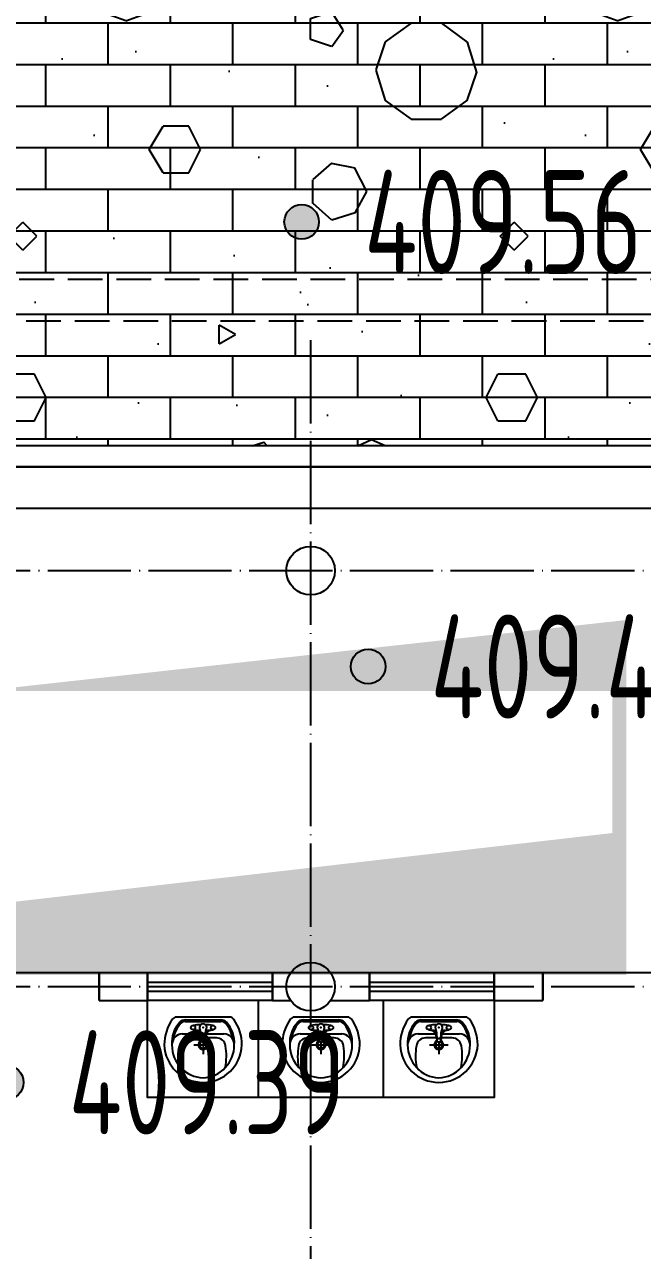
# Model space of a CAD drawing. Header units: millimetres. Extents: x 387826 to 388039216, y 3325062 to 3325368396.
# Drawn here: x 387578209 to 387582665, y 3324894269 to 3324903110 of the extents above; entities that cross this region are included whole.
import ezdxf
from ezdxf.enums import TextEntityAlignment as Align

# ---------------------------------------------------------------- set-up
doc = ezdxf.new("R2010")
doc.units = ezdxf.units.MM
doc.header["$LTSCALE"] = 1000
doc.header["$MEASUREMENT"] = 0
for name, pattern in [('000-Earth-MSCQ（不打印）$0$DASH', [0.35, 0.25, -0.1]), ('000-Earth-MSCQ（不打印）$0$DOTE', [2.4200000000000004, 2, -0.2, 0.02, -0.2]), ('DASH', [0.35, 0.25, -0.1]), ('DOTE', [2.4200000000000004, 2, -0.2, 0.02, -0.2])]:
    doc.linetypes.add(name, pattern=pattern)
for name, color, linetype in [('0 Plan-Building', 8, 'Continuous'), ('0 Plan-Building 1F', 200, 'Continuous'), ('0 Plan-Building Line 1', 6, 'Continuous'), ('0 Plan-Building Line 2', 214, 'DASH'), ('0 Plan-Building 散水', 8, 'Continuous'), ('0 Plan-Building 轴线', 8, 'Continuous'), ('0 Plan-Green Hatch', 76, 'Continuous'), ('0 Plan-Hatch 1', 8, 'Continuous'), ('0 Plan-Pavedivide', 15, 'Continuous'), ('0-SITE', 7, 'Continuous'), ('000-Earth-MSCQ（不打印）$0$0 Plan-Building', 8, 'Continuous'), ('000-Earth-MSCQ（不打印）$0$0 Plan-Building 1F', 200, 'Continuous'), ('000-Earth-MSCQ（不打印）$0$0 Plan-Building Information', 8, 'Continuous'), ('000-Earth-MSCQ（不打印）$0$0 Plan-Building Line 1', 6, 'Continuous'), ('000-Earth-MSCQ（不打印）$0$0 Plan-Building Line 2', 214, '000-Earth-MSCQ（不打印）$0$DASH'), ('000-Earth-MSCQ（不打印）$0$0 Plan-Building 散水', 8, 'Continuous'), ('000-Earth-MSCQ（不打印）$0$0 Plan-Building 轴线', 8, 'Continuous'), ('000-Earth-MSCQ（不打印）$0$GCD', 251, 'Continuous')]:
    doc.layers.add(name, color=color, linetype=linetype)
doc.styles.add('000-Earth-MSCQ（不打印）$0$HZ', font='gbenor.shx', dxfattribs={"width": 0.8, "bigfont": 'hztxt.shx'})

# ---------------------------------------------------------------- blocks, each defined once
blk = doc.blocks.new('_YZHK')
blk.add_circle((0, 0), 0.5)
blk = doc.blocks.new('A$C4CC85829')
at = {"layer": '0 Plan-Building'}
for p, q in [((3024.999999999884, -9452.013507420072), (3024.999999999884, -9362.56199558432)), ((3875.000000000175, -9452.013507420072), (3875.000000000175, -9362.56199558432)), ((4724.999999999884, -9452.013507420072), (4724.999999999884, -9362.56199558432)), ((3092.438004415249, -9429.999999999678), (2957.561995584518, -9429.999999999678)), ((3942.43800441554, -9429.999999999678), (3807.561995584809, -9429.999999999678)), ((4792.438004415249, -9429.999999999678), (4657.561995584518, -9429.999999999678)), ((3001.542066835711, -9509.999999999678), (2874.999999999884, -9509.999999999678)), ((2929.086267232517, -9479.999999999678), (3009.502588051721, -9479.999999999678)), ((3040.497411948047, -9479.999999999678), (3120.91373276728, -9479.999999999678)), ((3174.999999999884, -9509.999999999678), (3048.457933164056, -9509.999999999678)), ((3851.542066836002, -9509.999999999678), (3725.000000000175, -9509.999999999678)), ((3779.086267232808, -9479.999999999678), (3859.502588052012, -9479.999999999678)), ((3890.497411948338, -9479.999999999678), (3970.913732767571, -9479.999999999678)), ((4025.000000000175, -9509.999999999678), (3898.457933164347, -9509.999999999678)), ((4701.542066835711, -9509.999999999678), (4574.999999999884, -9509.999999999678)), ((4629.086267232517, -9479.999999999678), (4709.502588051721, -9479.999999999678)), ((4740.497411948047, -9479.999999999678), (4820.91373276728, -9479.999999999678)), ((4874.999999999884, -9509.999999999678), (4748.457933164056, -9509.999999999678)), ((3153.744626773521, -9599.999999999678), (2896.255373226246, -9599.999999999678)), ((3153.744626773521, -9609.999999999678), (2896.255373226246, -9609.999999999678)), ((4003.744626773812, -9599.999999999678), (3746.255373226537, -9599.999999999678)), ((4003.744626773812, -9609.999999999678), (3746.255373226537, -9609.999999999678)), ((4853.744626773521, -9599.999999999678), (4596.255373226246, -9599.999999999678)), ((4853.744626773521, -9609.999999999678), (4596.255373226246, -9609.999999999678)), ((2624.999997344654, -9749.99999999971), (2274.999999999884, -9749.99999999971)), ((2274.999999999884, -9749.99999999971), (2274.999999999884, -9949.999999999673)), ((2274.999999999854, -9949.99999999968), (2274.999999999854, -9749.99999999968)), ((2624.999997344654, -9949.999999999673), (2624.999997344654, -9749.99999999971)), ((3806.385933836515, -9749.99999999969), (3524.999997344799, -9749.99999999971)), ((3524.999997344799, -9749.99999999971), (3524.999997344799, -9949.999999999673)), ((4225.000002655288, -9749.999999999687), (4093.614066163369, -9749.999999999683)), ((4225.000002655259, -9949.999999999683), (4225.000002655288, -9749.999999999687)), ((5474.999999999738, -9749.999999999698), (5125.000002655288, -9749.999999999694)), ((5125.000002655288, -9749.999999999694), (5125.000002655259, -9949.999999999693)), ((5474.999999999738, -9949.999999999696), (5474.999999999738, -9749.999999999698)), ((5474.999999999825, -9749.999999999694), (5474.999999999825, -9949.999999999694)), ((2274.999999999884, -9949.999999999673), (2624.999997344654, -9949.999999999673)), ((3524.999997344799, -9949.999999999673), (3806.385933836456, -9949.999999999678)), ((4093.614066163398, -9949.999999999682), (4225.000002655259, -9949.999999999683)), ((5125.000002655259, -9949.999999999693), (5474.999999999738, -9949.999999999696))]:
    blk.add_line(p, q, dxfattribs=at)
at = {"layer": '0 Plan-Building', "extrusion": (0, 0, -1)}
for p, q in [((2624.999997344741, -9749.999999999676), (2624.999997344741, -9949.999999999676)), ((2624.999997344741, -9749.999999999676), (3524.999997344741, -9749.999999999676)), ((3524.999997344741, -9949.999999999676), (3524.999997344741, -9749.999999999676)), ((4225.00000265523, -9749.99999999968), (4225.00000265523, -9949.99999999968)), ((4225.00000265523, -9749.99999999968), (5125.00000265523, -9749.999999999687)), ((5125.00000265523, -9949.999999999687), (5125.00000265523, -9749.999999999687)), ((3524.999997344741, -9816.666666666346), (2624.999997344741, -9816.666666666346)), ((3524.999997344741, -9883.333333333012), (2624.999997344741, -9883.333333333012)), ((5125.00000265523, -9816.666666666355), (4225.00000265523, -9816.666666666348)), ((5125.00000265523, -9883.333333333021), (4225.00000265523, -9883.333333333014)), ((2624.999997344741, -9949.999999999676), (3524.999997344741, -9949.999999999676)), ((4225.00000265523, -9949.99999999968), (5125.00000265523, -9949.999999999687))]:
    blk.add_line(p, q, dxfattribs=at)
at = {"layer": '0 Plan-Building'}
for points in [[(2624.999999999884, -9749.99999999968), (2624.999999999884, -9049.99999999968), (5124.999999999884, -9049.99999999968), (5124.999999999884, -9749.99999999968)], [(3424.999999999884, -9049.99999999968), (3424.999999999884, -9749.99999999968)], [(4324.999999999884, -9049.99999999968), (4324.999999999884, -9749.99999999968)], [(7100.00000000163, -13300.00000000009), (249.9999999999418, -13300.00000000009)], [(7100.00000000163, -13600.00000000009), (249.9999999999418, -13600.00000000009)]]:
    blk.add_lwpolyline(points, dxfattribs=at)
for points in [[(2803.993304251577, -9615.3639148361, 0.2432743610756852), (2832.294450003479, -9629.999999999678), (3217.705549996288, -9629.999999999682, 0.2432743610761713), (3246.006695748219, -9615.363914836047, 0.1552909175835535), (3304.999999999884, -9430.00000000561, 0.4036037288042088), (3024.999999999884, -9159.999999999682, 0.4036037287983429), (2744.999999999884, -9429.999999999678, 0.1552909175887682), (2803.993304251897, -9615.363914836538)], [(3653.993304251868, -9615.3639148361, 0.2432743610756852), (3682.29445000377, -9629.999999999678), (4067.705549996579, -9629.999999999682, 0.2432743610761713), (4096.006695748511, -9615.363914836047, 0.1552909175835535), (4155.000000000175, -9430.00000000561, 0.4036037288042088), (3875.000000000175, -9159.999999999682, 0.4036037287983429), (3595.000000000175, -9429.999999999678, 0.1552909175887682), (3653.993304252188, -9615.363914836538)], [(4503.993304251577, -9615.3639148361, 0.2432743610756852), (4532.294450003479, -9629.999999999678), (4917.705549996288, -9629.999999999682, 0.2432743610761713), (4946.006695748219, -9615.363914836047, 0.1552909175835535), (5004.999999999884, -9430.00000000561, 0.4036037288042088), (4724.999999999884, -9159.999999999682, 0.4036037287983429), (4444.999999999884, -9429.999999999678, 0.1552909175887682), (4503.993304251897, -9615.363914836538)]]:
    blk.add_lwpolyline(points, format="xyb", dxfattribs=at)
for centre in [(2952.994390538166, -9554.999999999678), (3097.005609461601, -9554.999999999678), (3802.994390538457, -9554.999999999678), (3947.005609461892, -9554.999999999678), (4652.994390538166, -9554.999999999678), (4797.005609461601, -9554.999999999678)]:
    blk.add_circle(centre, 15.98907286944177, dxfattribs=at)
for centre, radius, start, end in [((3038.812434476189, -9429.999999999678), 238.8124344762982, 93.3157239103355, 180), ((3011.187565523578, -9429.999999999678), 238.8124344762998, 0, 86.68427608966448), ((3888.81243447648, -9429.999999999678), 238.8124344762982, 93.3157239103355, 180), ((3861.187565523869, -9429.999999999678), 238.8124344762998, 0, 86.68427608966448), ((4738.812434476189, -9429.999999999678), 238.8124344762982, 93.3157239103355, 180), ((4711.187565523578, -9429.999999999678), 238.8124344762998, 0, 86.68427608966448), ((3295.330194170645, -9351.305516421116), 438.5571100540121, 168.7956863835363, 189.5338625312481), ((2754.669805829151, -9351.305516421116), 438.5571100540126, 350.4661374687519, 11.20431361646366), ((4145.330194170936, -9351.305516421116), 438.5571100540121, 168.7956863835363, 189.5338625312481), ((3604.669805829442, -9351.305516421116), 438.5571100540126, 350.4661374687519, 11.20431361646366), ((4995.330194170645, -9351.305516421116), 438.5571100540121, 168.7956863835363, 189.5338625312481), ((4454.669805829151, -9351.305516421116), 438.5571100540126, 350.4661374687519, 11.20431361646366), ((3014.073927252175, -9446.427530311228), 214.7033071038983, 175.6118564243411, 223.0802895692529), ((2880.166666666541, -9429.999999999678), 80.16666666666652, 180, 266.3047794672292), ((2929.086267232487, -9412.816269051067), 67.1837309486041, 189.5338625312481, 270), ((3024.999999999884, -9429.999999999678), 33, 294.7626600445797, 245.2373399554203), ((3024.999999999884, -9429.999999999678), 25, 287.3630644043814, 252.6369355956186), ((3024.999999999884, -9468.002580289512), 15.98907286943992, 349.9503894583821, 190.0496105416179), ((3120.91373276728, -9412.816269051067), 67.1837309486109, 270, 350.4661374687519), ((3169.833333333227, -9429.999999999678), 80.16666666666424, 273.6952205327709, 0), ((3035.926072747621, -9446.427530311228), 214.7033071038964, 316.9197104307471, 4.388143575658915), ((3864.073927252466, -9446.427530311228), 214.7033071038983, 175.6118564243411, 223.0802895692529), ((3730.166666666832, -9429.999999999678), 80.16666666666652, 180, 266.3047794672292), ((3779.086267232778, -9412.816269051067), 67.1837309486041, 189.5338625312481, 270), ((3875.000000000175, -9429.999999999678), 33, 294.7626600445797, 245.2373399554203), ((3875.000000000175, -9429.999999999678), 25, 287.3630644043814, 252.6369355956186), ((3875.000000000175, -9468.002580289512), 15.98907286943992, 349.9503894583821, 190.0496105416179), ((3970.913732767571, -9412.816269051067), 67.1837309486109, 270, 350.4661374687519), ((4019.833333333518, -9429.999999999678), 80.16666666666424, 273.6952205327709, 0), ((3885.926072747912, -9446.427530311228), 214.7033071038964, 316.9197104307471, 4.388143575658915), ((4714.073927252175, -9446.427530311228), 214.7033071038983, 175.6118564243411, 223.0802895692529), ((4580.166666666541, -9429.999999999678), 80.16666666666652, 180, 266.3047794672292), ((4629.086267232487, -9412.816269051067), 67.1837309486041, 189.5338625312481, 270), ((4724.999999999884, -9429.999999999678), 33, 294.7626600445797, 245.2373399554203), ((4724.999999999884, -9429.999999999678), 25, 287.3630644043814, 252.6369355956186), ((4724.999999999884, -9468.002580289512), 15.98907286943992, 349.9503894583821, 190.0496105416179), ((4820.91373276728, -9412.816269051067), 67.1837309486109, 270, 350.4661374687519), ((4869.833333333227, -9429.999999999678), 80.16666666666424, 273.6952205327709, 0), ((4735.926072747621, -9446.427530311228), 214.7033071038964, 316.9197104307471, 4.388143575658915), ((3014.073927252175, -9446.427530311228), 204.7033071039025, 186.6370870769073, 223.0802895692529), ((3024.999999999884, -10131.48348529739), 596.8320869181559, 91.89584406468985, 96.92940640251692), ((2938.764079630346, -9477.285651730932), 70.79056618086024, 303.16325851237, 5.262609301514164), ((3024.999999999884, -9554.999999999678), 26.41889610615003, 141.8833318180584, 38.11666818194165), ((2833.957904953801, -9489.001290144586), 177.3601627529497, 343.7295617532693, 0), ((3024.999999999884, -9489.001290144593), 13.68193229314056, 0, 180), ((3216.042095045967, -9489.001290144615), 177.3601627529422, 180, 196.2704382464806), ((3111.23592036945, -9477.28565173094), 70.79056618085994, 174.7373906984858, 236.836741487573), ((3024.999999999884, -10131.48348529739), 596.8320869181559, 83.0705935974831, 88.10415593531016), ((3035.926072747621, -9446.427530311228), 204.7033071039011, 316.9197104307471, 353.3629129230927), ((3864.073927252466, -9446.427530311228), 204.7033071039025, 186.6370870769073, 223.0802895692529), ((3875.000000000175, -10131.48348529739), 596.8320869181559, 91.89584406468985, 96.92940640251692), ((3788.764079630637, -9477.285651730932), 70.79056618086024, 303.16325851237, 5.262609301514164), ((3875.000000000175, -9554.999999999678), 26.41889610615003, 141.8833318180584, 38.11666818194165), ((3683.957904954092, -9489.001290144586), 177.3601627529497, 343.7295617532693, 0), ((3875.000000000175, -9489.001290144593), 13.68193229314056, 0, 180), ((4066.042095046258, -9489.001290144615), 177.3601627529422, 180, 196.2704382464806), ((3961.235920369742, -9477.28565173094), 70.79056618085994, 174.7373906984858, 236.836741487573), ((3875.000000000175, -10131.48348529739), 596.8320869181559, 83.0705935974831, 88.10415593531016), ((3885.926072747912, -9446.427530311228), 204.7033071039011, 316.9197104307471, 353.3629129230927), ((4714.073927252175, -9446.427530311228), 204.7033071039025, 186.6370870769073, 223.0802895692529), ((4724.999999999884, -10131.48348529739), 596.8320869181559, 91.89584406468985, 96.92940640251692), ((4638.764079630346, -9477.285651730932), 70.79056618086024, 303.16325851237, 5.262609301514164), ((4724.999999999884, -9554.999999999678), 26.41889610615003, 141.8833318180584, 38.11666818194165), ((4533.957904953801, -9489.001290144586), 177.3601627529497, 343.7295617532693, 0), ((4724.999999999884, -9489.001290144593), 13.68193229314056, 0, 180), ((4916.042095045967, -9489.001290144615), 177.3601627529422, 180, 196.2704382464806), ((4811.23592036945, -9477.28565173094), 70.79056618085994, 174.7373906984858, 236.836741487573), ((4724.999999999884, -10131.48348529739), 596.8320869181559, 83.0705935974831, 88.10415593531016), ((4735.926072747621, -9446.427530311228), 204.7033071039011, 316.9197104307471, 353.3629129230927), ((2896.255373226246, -9556.604184043796), 53.39581595588243, 223.0802895692529, 270), ((2896.255373226246, -9556.604184043803), 43.39581595587515, 223.0802895692529, 270), ((3024.999999999884, -8978.51651470197), 596.8320869181546, 263.0705935974831, 268.3541320273517), ((3024.999999999884, -8978.51651470197), 596.8320869181546, 271.6458679726482, 276.9294064025169), ((3153.744626773521, -9556.604184043796), 43.39581595588764, 270, 316.9197104307471), ((3153.744626773521, -9556.604184043796), 53.39581595588345, 270, 316.9197104307471), ((3746.255373226537, -9556.604184043796), 53.39581595588243, 223.0802895692529, 270), ((3746.255373226537, -9556.604184043803), 43.39581595587515, 223.0802895692529, 270), ((3875.000000000175, -8978.51651470197), 596.8320869181546, 263.0705935974831, 268.3541320273517), ((3875.000000000175, -8978.51651470197), 596.8320869181546, 271.6458679726482, 276.9294064025169), ((4003.744626773812, -9556.604184043796), 43.39581595588764, 270, 316.9197104307471), ((4003.744626773812, -9556.604184043796), 53.39581595588345, 270, 316.9197104307471), ((4596.255373226246, -9556.604184043796), 53.39581595588243, 223.0802895692529, 270), ((4596.255373226246, -9556.604184043803), 43.39581595587515, 223.0802895692529, 270), ((4724.999999999884, -8978.51651470197), 596.8320869181546, 263.0705935974831, 268.3541320273517), ((4724.999999999884, -8978.51651470197), 596.8320869181546, 271.6458679726482, 276.9294064025169), ((4853.744626773521, -9556.604184043796), 43.39581595588764, 270, 316.9197104307471), ((4853.744626773521, -9556.604184043796), 53.39581595588345, 270, 316.9197104307471)]:
    blk.add_arc(centre, radius, start, end, dxfattribs=at)
for p in [(3024.999999999884, -9429.999999999678), (3875.000000000175, -9429.999999999678), (4724.999999999884, -9429.999999999678), (3024.999999999884, -9554.999999999678), (3875.000000000175, -9554.999999999678), (4724.999999999884, -9554.999999999678)]:
    blk.add_point(p, dxfattribs=at)
at = {"layer": '0 Plan-Building 1F', "ltscale": 10}
blk.add_lwpolyline([(249.9999999999418, -15449.99999999985), (249.9999999999418, -13600.00000000009), (7100.000000000029, -13600.00000000009)], dxfattribs=at)
at = {"layer": '0 Plan-Building Line 1', "ltscale": 10}
blk.add_lwpolyline([(7100.000000000058, -13849.9999999999), (10300.00000000003, -13850.00000000001), (10299.99999999997, -9749.999999999884), (7300.00000009872, -9749.99999999965), (7300.000000098837, -6749.999999999971), (9149.99999999997, -6749.999999999971), (9149.99999999997, 100.0000000001164), (-99.9941406250291, 100.0000000001164), (-99.9941406250291, -6749.999999999884), (449.9999999997672, -6749.999999999851), (450.5689102972974, -9705.991464139759, 1.152457852723141), (685.6715259008342, -9960.536134633354), (799.9999999999418, -9960.536134633352), (799.9999999999418, -9949.99999999968), (7099.999999999942, -9949.999999999713)], format="xyb", close=True, dxfattribs=at)
at = {"layer": '0 Plan-Building Line 2'}
blk.add_lwpolyline([(6449.999999999942, -14049.99999999345), (10950.00000004502, -14049.99999999345), (10949.99999999965, -9100.000000004104), (7650.000000095461, -9100.000000003987), (7650.000000095344, -7399.999999996769), (9349.999999999825, -7399.999999996769), (9349.999999999942, 750.0000000002619), (-299.9999999999127, 750.0000000002619), (-299.9999999999418, -7399.999999996828), (99.99999999982538, -7399.999999996769), (100.0000000000582, -9099.999999929336), (100.0000320450054, -9099.999998660234), (100.00003209032, -13599.99999936606), (6450.000000000262, -13600.00000063368)], close=True, dxfattribs=at)
at = {"layer": '0 Plan-Building 散水', "linetype": 'DASH'}
for points in [[(-1200.000000000087, -14950.00000000012), (11399.9999999991, -14950.00000000009), (11400.00000000143, -8650.000000000116), (10249.99999999991, -8650.000000000146), (10250.00000000026, 1200.000000000146), (-1200.000000000087, 1200.000000000146)], [(-900.0000000000873, -14650.00000000012), (11099.99999999921, -14650.00000000009), (11100.00000000134, -8950.000000000116), (9949.999999999913, -8950.000000000146), (9949.999999999942, -8399.99999999965), (7799.999999999651, -8399.999999999622), (7799.999999999651, -8099.999999999622), (9949.999999999942, -8099.999999999651), (9950.000000000233, 900.0000000001455), (-900.0000000000873, 900.0000000001455)]]:
    blk.add_lwpolyline(points, close=True, dxfattribs=at)
at = {"layer": '0 Plan-Building 轴线', "linetype": 'DOTE', "ltscale": 0.3}
for p, q in [((3949.999999999942, -14511.96487577906), (3949.999999999942, 1042.741870977974)), ((-563.0513757641893, -9849.999999999709), (11177.13040647213, -9849.999999999709)), ((-563.0513757641893, -12849.99999999988), (11177.13040647213, -12849.99999999988))]:
    blk.add_line(p, q, dxfattribs=at)
at = {"layer": '0 Plan-Building', "xscale": 350, "yscale": 350, "zscale": 350}
for p in [(3949.999999999942, -9849.999999999709), (3949.999999999942, -12849.99999999988)]:
    blk.add_blockref('_YZHK', p, dxfattribs=at)
blk = doc.blocks.new('000-Earth-MSCQ（不打印）$0$gc200')
h = blk.add_hatch(color=256)
edge = h.paths.add_edge_path()
edge.add_arc((0, -5.551115123125783e-17), 0.2500000000000001, 0, 360)
blk.add_circle((0, -5.551115123125783e-17), 0.2500000000000001)
blk = doc.blocks.new('000-Earth-MSCQ（不打印）$0$_YZHK')
blk.add_circle((0, 0), 0.5)
blk = doc.blocks.new('000-Earth-MSCQ（不打印）$0$A$C4CC85829')
at = {"layer": '000-Earth-MSCQ（不打印）$0$0 Plan-Building'}
for p, q in [((3024.999999999884, -9452.013507420072), (3024.999999999884, -9362.56199558432)), ((3875.000000000175, -9452.013507420072), (3875.000000000175, -9362.56199558432)), ((4724.999999999884, -9452.013507420072), (4724.999999999884, -9362.56199558432)), ((3092.438004415249, -9429.999999999678), (2957.561995584518, -9429.999999999678)), ((3942.43800441554, -9429.999999999678), (3807.561995584809, -9429.999999999678)), ((4792.438004415249, -9429.999999999678), (4657.561995584518, -9429.999999999678)), ((3001.542066835711, -9509.999999999678), (2874.999999999884, -9509.999999999678)), ((2929.086267232517, -9479.999999999678), (3009.502588051721, -9479.999999999678)), ((3040.497411948047, -9479.999999999678), (3120.91373276728, -9479.999999999678)), ((3174.999999999884, -9509.999999999678), (3048.457933164056, -9509.999999999678)), ((3851.542066836002, -9509.999999999678), (3725.000000000175, -9509.999999999678)), ((3779.086267232808, -9479.999999999678), (3859.502588052012, -9479.999999999678)), ((3890.497411948338, -9479.999999999678), (3970.913732767571, -9479.999999999678)), ((4025.000000000175, -9509.999999999678), (3898.457933164347, -9509.999999999678)), ((4701.542066835711, -9509.999999999678), (4574.999999999884, -9509.999999999678)), ((4629.086267232517, -9479.999999999678), (4709.502588051721, -9479.999999999678)), ((4740.497411948047, -9479.999999999678), (4820.91373276728, -9479.999999999678)), ((4874.999999999884, -9509.999999999678), (4748.457933164056, -9509.999999999678)), ((3153.744626773521, -9599.999999999678), (2896.255373226246, -9599.999999999678)), ((3153.744626773521, -9609.999999999678), (2896.255373226246, -9609.999999999678)), ((4003.744626773812, -9599.999999999678), (3746.255373226537, -9599.999999999678)), ((4003.744626773812, -9609.999999999678), (3746.255373226537, -9609.999999999678)), ((4853.744626773521, -9599.999999999678), (4596.255373226246, -9599.999999999678)), ((4853.744626773521, -9609.999999999678), (4596.255373226246, -9609.999999999678)), ((2624.999997344654, -9749.99999999971), (2274.999999999884, -9749.99999999971)), ((2274.999999999884, -9749.99999999971), (2274.999999999884, -9949.999999999673)), ((2274.999999999854, -9949.99999999968), (2274.999999999854, -9749.99999999968)), ((2624.999997344654, -9949.999999999673), (2624.999997344654, -9749.99999999971)), ((3806.385933836515, -9749.99999999969), (3524.999997344799, -9749.99999999971)), ((3524.999997344799, -9749.99999999971), (3524.999997344799, -9949.999999999673)), ((4225.000002655288, -9749.999999999687), (4093.614066163369, -9749.999999999683)), ((4225.000002655259, -9949.999999999683), (4225.000002655288, -9749.999999999687)), ((5474.999999999738, -9749.999999999698), (5125.000002655288, -9749.999999999694)), ((5125.000002655288, -9749.999999999694), (5125.000002655259, -9949.999999999693)), ((5474.999999999738, -9949.999999999696), (5474.999999999738, -9749.999999999698)), ((5474.999999999825, -9749.999999999694), (5474.999999999825, -9949.999999999694)), ((2274.999999999884, -9949.999999999673), (2624.999997344654, -9949.999999999673)), ((3524.999997344799, -9949.999999999673), (3806.385933836456, -9949.999999999678)), ((4093.614066163398, -9949.999999999682), (4225.000002655259, -9949.999999999683)), ((5125.000002655259, -9949.999999999693), (5474.999999999738, -9949.999999999696))]:
    blk.add_line(p, q, dxfattribs=at)
at = {"layer": '000-Earth-MSCQ（不打印）$0$0 Plan-Building', "extrusion": (0, 0, -1)}
for p, q in [((2624.999997344741, -9749.999999999676), (2624.999997344741, -9949.999999999676)), ((2624.999997344741, -9749.999999999676), (3524.999997344741, -9749.999999999676)), ((3524.999997344741, -9949.999999999676), (3524.999997344741, -9749.999999999676)), ((4225.00000265523, -9749.99999999968), (4225.00000265523, -9949.99999999968)), ((4225.00000265523, -9749.99999999968), (5125.00000265523, -9749.999999999687)), ((5125.00000265523, -9949.999999999687), (5125.00000265523, -9749.999999999687)), ((3524.999997344741, -9816.666666666346), (2624.999997344741, -9816.666666666346)), ((3524.999997344741, -9883.333333333012), (2624.999997344741, -9883.333333333012)), ((5125.00000265523, -9816.666666666355), (4225.00000265523, -9816.666666666348)), ((5125.00000265523, -9883.333333333021), (4225.00000265523, -9883.333333333014)), ((2624.999997344741, -9949.999999999676), (3524.999997344741, -9949.999999999676)), ((4225.00000265523, -9949.99999999968), (5125.00000265523, -9949.999999999687))]:
    blk.add_line(p, q, dxfattribs=at)
at = {"layer": '000-Earth-MSCQ（不打印）$0$0 Plan-Building'}
for points in [[(2624.999999999884, -9749.99999999968), (2624.999999999884, -9049.99999999968), (5124.999999999884, -9049.99999999968), (5124.999999999884, -9749.99999999968)], [(3424.999999999884, -9049.99999999968), (3424.999999999884, -9749.99999999968)], [(4324.999999999884, -9049.99999999968), (4324.999999999884, -9749.99999999968)], [(7100.00000000163, -13300.00000000009), (249.9999999999418, -13300.00000000009)], [(7100.00000000163, -13600.00000000009), (249.9999999999418, -13600.00000000009)]]:
    blk.add_lwpolyline(points, dxfattribs=at)
for points in [[(2803.993304251577, -9615.3639148361, 0.2432743610756852), (2832.294450003479, -9629.999999999678), (3217.705549996288, -9629.999999999682, 0.2432743610761713), (3246.006695748219, -9615.363914836047, 0.1552909175835535), (3304.999999999884, -9430.00000000561, 0.4036037288042088), (3024.999999999884, -9159.999999999682, 0.4036037287983429), (2744.999999999884, -9429.999999999678, 0.1552909175887682), (2803.993304251897, -9615.363914836538)], [(3653.993304251868, -9615.3639148361, 0.2432743610756852), (3682.29445000377, -9629.999999999678), (4067.705549996579, -9629.999999999682, 0.2432743610761713), (4096.006695748511, -9615.363914836047, 0.1552909175835535), (4155.000000000175, -9430.00000000561, 0.4036037288042088), (3875.000000000175, -9159.999999999682, 0.4036037287983429), (3595.000000000175, -9429.999999999678, 0.1552909175887682), (3653.993304252188, -9615.363914836538)], [(4503.993304251577, -9615.3639148361, 0.2432743610756852), (4532.294450003479, -9629.999999999678), (4917.705549996288, -9629.999999999682, 0.2432743610761713), (4946.006695748219, -9615.363914836047, 0.1552909175835535), (5004.999999999884, -9430.00000000561, 0.4036037288042088), (4724.999999999884, -9159.999999999682, 0.4036037287983429), (4444.999999999884, -9429.999999999678, 0.1552909175887682), (4503.993304251897, -9615.363914836538)]]:
    blk.add_lwpolyline(points, format="xyb", dxfattribs=at)
for centre in [(2952.994390538166, -9554.999999999678), (3097.005609461601, -9554.999999999678), (3802.994390538457, -9554.999999999678), (3947.005609461892, -9554.999999999678), (4652.994390538166, -9554.999999999678), (4797.005609461601, -9554.999999999678)]:
    blk.add_circle(centre, 15.98907286944177, dxfattribs=at)
for centre, radius, start, end in [((3038.812434476189, -9429.999999999678), 238.8124344762982, 93.3157239103355, 180), ((3011.187565523578, -9429.999999999678), 238.8124344762998, 0, 86.68427608966448), ((3888.81243447648, -9429.999999999678), 238.8124344762982, 93.3157239103355, 180), ((3861.187565523869, -9429.999999999678), 238.8124344762998, 0, 86.68427608966448), ((4738.812434476189, -9429.999999999678), 238.8124344762982, 93.3157239103355, 180), ((4711.187565523578, -9429.999999999678), 238.8124344762998, 0, 86.68427608966448), ((3295.330194170645, -9351.305516421116), 438.5571100540121, 168.7956863835363, 189.5338625312481), ((2754.669805829151, -9351.305516421116), 438.5571100540126, 350.4661374687519, 11.20431361646366), ((4145.330194170936, -9351.305516421116), 438.5571100540121, 168.7956863835363, 189.5338625312481), ((3604.669805829442, -9351.305516421116), 438.5571100540126, 350.4661374687519, 11.20431361646366), ((4995.330194170645, -9351.305516421116), 438.5571100540121, 168.7956863835363, 189.5338625312481), ((4454.669805829151, -9351.305516421116), 438.5571100540126, 350.4661374687519, 11.20431361646366), ((3014.073927252175, -9446.427530311228), 214.7033071038983, 175.6118564243411, 223.0802895692529), ((2880.166666666541, -9429.999999999678), 80.16666666666652, 180, 266.3047794672292), ((2929.086267232487, -9412.816269051067), 67.1837309486041, 189.5338625312481, 270), ((3024.999999999884, -9429.999999999678), 33, 294.7626600445797, 245.2373399554203), ((3024.999999999884, -9429.999999999678), 25, 287.3630644043814, 252.6369355956186), ((3024.999999999884, -9468.002580289512), 15.98907286943992, 349.9503894583821, 190.0496105416179), ((3120.91373276728, -9412.816269051067), 67.1837309486109, 270, 350.4661374687519), ((3169.833333333227, -9429.999999999678), 80.16666666666424, 273.6952205327709, 0), ((3035.926072747621, -9446.427530311228), 214.7033071038964, 316.9197104307471, 4.388143575658915), ((3864.073927252466, -9446.427530311228), 214.7033071038983, 175.6118564243411, 223.0802895692529), ((3730.166666666832, -9429.999999999678), 80.16666666666652, 180, 266.3047794672292), ((3779.086267232778, -9412.816269051067), 67.1837309486041, 189.5338625312481, 270), ((3875.000000000175, -9429.999999999678), 33, 294.7626600445797, 245.2373399554203), ((3875.000000000175, -9429.999999999678), 25, 287.3630644043814, 252.6369355956186), ((3875.000000000175, -9468.002580289512), 15.98907286943992, 349.9503894583821, 190.0496105416179), ((3970.913732767571, -9412.816269051067), 67.1837309486109, 270, 350.4661374687519), ((4019.833333333518, -9429.999999999678), 80.16666666666424, 273.6952205327709, 0), ((3885.926072747912, -9446.427530311228), 214.7033071038964, 316.9197104307471, 4.388143575658915), ((4714.073927252175, -9446.427530311228), 214.7033071038983, 175.6118564243411, 223.0802895692529), ((4580.166666666541, -9429.999999999678), 80.16666666666652, 180, 266.3047794672292), ((4629.086267232487, -9412.816269051067), 67.1837309486041, 189.5338625312481, 270), ((4724.999999999884, -9429.999999999678), 33, 294.7626600445797, 245.2373399554203), ((4724.999999999884, -9429.999999999678), 25, 287.3630644043814, 252.6369355956186), ((4724.999999999884, -9468.002580289512), 15.98907286943992, 349.9503894583821, 190.0496105416179), ((4820.91373276728, -9412.816269051067), 67.1837309486109, 270, 350.4661374687519), ((4869.833333333227, -9429.999999999678), 80.16666666666424, 273.6952205327709, 0), ((4735.926072747621, -9446.427530311228), 214.7033071038964, 316.9197104307471, 4.388143575658915), ((3014.073927252175, -9446.427530311228), 204.7033071039025, 186.6370870769073, 223.0802895692529), ((3024.999999999884, -10131.48348529739), 596.8320869181559, 91.89584406468985, 96.92940640251692), ((2938.764079630346, -9477.285651730932), 70.79056618086024, 303.16325851237, 5.262609301514164), ((3024.999999999884, -9554.999999999678), 26.41889610615003, 141.8833318180584, 38.11666818194165), ((2833.957904953801, -9489.001290144586), 177.3601627529497, 343.7295617532693, 0), ((3024.999999999884, -9489.001290144593), 13.68193229314056, 0, 180), ((3216.042095045967, -9489.001290144615), 177.3601627529422, 180, 196.2704382464806), ((3111.23592036945, -9477.28565173094), 70.79056618085994, 174.7373906984858, 236.836741487573), ((3024.999999999884, -10131.48348529739), 596.8320869181559, 83.0705935974831, 88.10415593531016), ((3035.926072747621, -9446.427530311228), 204.7033071039011, 316.9197104307471, 353.3629129230927), ((3864.073927252466, -9446.427530311228), 204.7033071039025, 186.6370870769073, 223.0802895692529), ((3875.000000000175, -10131.48348529739), 596.8320869181559, 91.89584406468985, 96.92940640251692), ((3788.764079630637, -9477.285651730932), 70.79056618086024, 303.16325851237, 5.262609301514164), ((3875.000000000175, -9554.999999999678), 26.41889610615003, 141.8833318180584, 38.11666818194165), ((3683.957904954092, -9489.001290144586), 177.3601627529497, 343.7295617532693, 0), ((3875.000000000175, -9489.001290144593), 13.68193229314056, 0, 180), ((4066.042095046258, -9489.001290144615), 177.3601627529422, 180, 196.2704382464806), ((3961.235920369742, -9477.28565173094), 70.79056618085994, 174.7373906984858, 236.836741487573), ((3875.000000000175, -10131.48348529739), 596.8320869181559, 83.0705935974831, 88.10415593531016), ((3885.926072747912, -9446.427530311228), 204.7033071039011, 316.9197104307471, 353.3629129230927), ((4714.073927252175, -9446.427530311228), 204.7033071039025, 186.6370870769073, 223.0802895692529), ((4724.999999999884, -10131.48348529739), 596.8320869181559, 91.89584406468985, 96.92940640251692), ((4638.764079630346, -9477.285651730932), 70.79056618086024, 303.16325851237, 5.262609301514164), ((4724.999999999884, -9554.999999999678), 26.41889610615003, 141.8833318180584, 38.11666818194165), ((4533.957904953801, -9489.001290144586), 177.3601627529497, 343.7295617532693, 0), ((4724.999999999884, -9489.001290144593), 13.68193229314056, 0, 180), ((4916.042095045967, -9489.001290144615), 177.3601627529422, 180, 196.2704382464806), ((4811.23592036945, -9477.28565173094), 70.79056618085994, 174.7373906984858, 236.836741487573), ((4724.999999999884, -10131.48348529739), 596.8320869181559, 83.0705935974831, 88.10415593531016), ((4735.926072747621, -9446.427530311228), 204.7033071039011, 316.9197104307471, 353.3629129230927), ((2896.255373226246, -9556.604184043796), 53.39581595588243, 223.0802895692529, 270), ((2896.255373226246, -9556.604184043803), 43.39581595587515, 223.0802895692529, 270), ((3024.999999999884, -8978.51651470197), 596.8320869181546, 263.0705935974831, 268.3541320273517), ((3024.999999999884, -8978.51651470197), 596.8320869181546, 271.6458679726482, 276.9294064025169), ((3153.744626773521, -9556.604184043796), 43.39581595588764, 270, 316.9197104307471), ((3153.744626773521, -9556.604184043796), 53.39581595588345, 270, 316.9197104307471), ((3746.255373226537, -9556.604184043796), 53.39581595588243, 223.0802895692529, 270), ((3746.255373226537, -9556.604184043803), 43.39581595587515, 223.0802895692529, 270), ((3875.000000000175, -8978.51651470197), 596.8320869181546, 263.0705935974831, 268.3541320273517), ((3875.000000000175, -8978.51651470197), 596.8320869181546, 271.6458679726482, 276.9294064025169), ((4003.744626773812, -9556.604184043796), 43.39581595588764, 270, 316.9197104307471), ((4003.744626773812, -9556.604184043796), 53.39581595588345, 270, 316.9197104307471), ((4596.255373226246, -9556.604184043796), 53.39581595588243, 223.0802895692529, 270), ((4596.255373226246, -9556.604184043803), 43.39581595587515, 223.0802895692529, 270), ((4724.999999999884, -8978.51651470197), 596.8320869181546, 263.0705935974831, 268.3541320273517), ((4724.999999999884, -8978.51651470197), 596.8320869181546, 271.6458679726482, 276.9294064025169), ((4853.744626773521, -9556.604184043796), 43.39581595588764, 270, 316.9197104307471), ((4853.744626773521, -9556.604184043796), 53.39581595588345, 270, 316.9197104307471)]:
    blk.add_arc(centre, radius, start, end, dxfattribs=at)
for p in [(3024.999999999884, -9429.999999999678), (3875.000000000175, -9429.999999999678), (4724.999999999884, -9429.999999999678), (3024.999999999884, -9554.999999999678), (3875.000000000175, -9554.999999999678), (4724.999999999884, -9554.999999999678)]:
    blk.add_point(p, dxfattribs=at)
at = {"layer": '000-Earth-MSCQ（不打印）$0$0 Plan-Building 1F', "ltscale": 10}
blk.add_lwpolyline([(249.9999999999418, -15449.99999999985), (249.9999999999418, -13600.00000000009), (7100.000000000029, -13600.00000000009)], dxfattribs=at)
at = {"layer": '000-Earth-MSCQ（不打印）$0$0 Plan-Building Line 1', "ltscale": 10}
blk.add_lwpolyline([(7100.000000000058, -13849.9999999999), (10300.00000000003, -13850.00000000001), (10299.99999999997, -9749.999999999884), (7300.00000009872, -9749.99999999965), (7300.000000098837, -6749.999999999971), (9149.99999999997, -6749.999999999971), (9149.99999999997, 100.0000000001164), (-99.9941406250291, 100.0000000001164), (-99.9941406250291, -6749.999999999884), (449.9999999997672, -6749.999999999851), (450.5689102972974, -9705.991464139759, 1.152457852723141), (685.6715259008342, -9960.536134633354), (799.9999999999418, -9960.536134633352), (799.9999999999418, -9949.99999999968), (7099.999999999942, -9949.999999999713)], format="xyb", close=True, dxfattribs=at)
at = {"layer": '000-Earth-MSCQ（不打印）$0$0 Plan-Building Line 2'}
blk.add_lwpolyline([(6449.999999999942, -14049.99999999345), (10950.00000004502, -14049.99999999345), (10949.99999999965, -9100.000000004104), (7650.000000095461, -9100.000000003987), (7650.000000095344, -7399.999999996769), (9349.999999999825, -7399.999999996769), (9349.999999999942, 750.0000000002619), (-299.9999999999127, 750.0000000002619), (-299.9999999999418, -7399.999999996828), (99.99999999982538, -7399.999999996769), (100.0000000000582, -9099.999999929336), (100.0000320450054, -9099.999998660234), (100.00003209032, -13599.99999936606), (6450.000000000262, -13600.00000063368)], close=True, dxfattribs=at)
at = {"layer": '000-Earth-MSCQ（不打印）$0$0 Plan-Building 散水', "linetype": '000-Earth-MSCQ（不打印）$0$DASH'}
for points in [[(-1200.000000000087, -14950.00000000012), (11399.9999999991, -14950.00000000009), (11400.00000000143, -8650.000000000116), (10249.99999999991, -8650.000000000146), (10250.00000000026, 1200.000000000146), (-1200.000000000087, 1200.000000000146)], [(-900.0000000000873, -14650.00000000012), (11099.99999999921, -14650.00000000009), (11100.00000000134, -8950.000000000116), (9949.999999999913, -8950.000000000146), (9949.999999999942, -8399.99999999965), (7799.999999999651, -8399.999999999622), (7799.999999999651, -8099.999999999622), (9949.999999999942, -8099.999999999651), (9950.000000000233, 900.0000000001455), (-900.0000000000873, 900.0000000001455)]]:
    blk.add_lwpolyline(points, close=True, dxfattribs=at)
at = {"layer": '000-Earth-MSCQ（不打印）$0$0 Plan-Building 轴线', "linetype": '000-Earth-MSCQ（不打印）$0$DOTE', "ltscale": 0.3}
for p, q in [((3949.999999999942, -14511.96487577906), (3949.999999999942, 1042.741870977974)), ((-563.0513757641893, -9849.999999999709), (11177.13040647213, -9849.999999999709)), ((-563.0513757641893, -12849.99999999988), (11177.13040647213, -12849.99999999988))]:
    blk.add_line(p, q, dxfattribs=at)
at = {"layer": '000-Earth-MSCQ（不打印）$0$0 Plan-Building', "xscale": 350, "yscale": 350, "zscale": 350}
for p in [(3949.999999999942, -9849.999999999709), (3949.999999999942, -12849.99999999988)]:
    blk.add_blockref('000-Earth-MSCQ（不打印）$0$_YZHK', p, dxfattribs=at)
blk = doc.blocks.new('000-Earth-MSCQ（不打印）')
at = {"layer": '000-Earth-MSCQ（不打印）$0$0 Plan-Building Information', "linetype": '000-Earth-MSCQ（不打印）$0$DASH', "const_width": 100}
blk.add_lwpolyline([(387577947.6214405, 3324898581.195071), (387582498.8455327, 3324898581.19507), (387582498.8455325, 3324896464.330797), (387577947.6214403, 3324896464.330798)], close=True, dxfattribs=at)
at = {"layer": '000-Earth-MSCQ（不打印）$0$0 Plan-Building', "ltscale": 10, "rotation": 180}
blk.add_blockref('000-Earth-MSCQ（不打印）$0$A$C4CC85829', (387584221.7750568, 3324886321.837725), dxfattribs=at)
at = {"layer": '000-Earth-MSCQ（不打印）$0$GCD', "linetype": 'Continuous'}
ref = blk.add_blockref('000-Earth-MSCQ（不打印）$0$gc200', (387580207.5, 3324901686.6), dxfattribs=dict(at, xscale=500, yscale=500, zscale=500))
ref.add_attrib('height', '409.56', dxfattribs={"linetype": 'Continuous', "height": 750, "style": '000-Earth-MSCQ（不打印）$0$HZ', "width": 0.8}).set_placement((387580657.5000001, 3324901686.6), align=Align.MIDDLE_LEFT)
ref = blk.add_blockref('000-Earth-MSCQ（不打印）$0$gc200', (387580686.5, 3324898480.6), dxfattribs=dict(at, xscale=500, yscale=500, zscale=500))
ref.add_attrib('height', '409.47', dxfattribs={"linetype": 'Continuous', "height": 750, "style": '000-Earth-MSCQ（不打印）$0$HZ', "width": 0.8}).set_placement((387581136.5, 3324898480.6), align=Align.MIDDLE_LEFT)
ref = blk.add_blockref('000-Earth-MSCQ（不打印）$0$gc200', (387578077.3, 3324895481.6), dxfattribs=dict(at, xscale=500, yscale=500, zscale=500))
ref.add_attrib('height', '409.39', dxfattribs={"linetype": 'Continuous', "height": 750, "style": '000-Earth-MSCQ（不打印）$0$HZ', "width": 0.8}).set_placement((387578527.3, 3324895481.6), align=Align.MIDDLE_LEFT)

msp = doc.modelspace()

# ---------------------------------------------------------------- hatches: boundary and pattern name
at = {"layer": '0 Plan-Green Hatch', "ltscale": 10}
h = msp.add_hatch(dxfattribs=at)
h.set_pattern_fill('GRASS', color=256, scale=400, double=1)
h.set_pattern_definition([(90, (387910883.5935059, 3325096422.695915), (-798.2363799999999, 798.23638), [211.664528, -1384.80812]), (45, (387910883.5935059, 3325096422.695915), (-798.2369240652082, 798.2369240652083), [211.664528, -917.2129199999998]), (135, (387910883.5935059, 3325096422.695915), (-798.2369240652083, -798.2369240652082), [211.664528, -917.2129199999998])])
edge = h.paths.add_edge_path()
edge.add_line((387564086.8344178, 3324808678.800298), (387562589.6163356, 3324819517.294517))
edge.add_arc((387605680.4219431, 3324825469.812646), 43499.99999974993, 114.11346946613901, 187.8650025794132, ccw=False)
edge.add_arc((387581780.5377051, 3324878864.993055), 14999.99792741948, 294.1134694825049, 372.9095372634073)
edge.add_line((387596401.395973, 3324882216.178118), (387591598.4141135, 3324881444.393431))
edge.add_arc((387632665.6745943, 3324896181.362542), 43631.38941143492, 171.4450994506977, 199.7405030781659, ccw=False)
edge.add_line((387589519.737661, 3324902671.837727), (387585471.7750569, 3324902671.837725))
edge.add_line((387585471.7750569, 3324902671.837725), (387585471.7750575, 3324896071.837725))
edge.add_line((387585471.7750575, 3324896071.837725), (387583771.2061465, 3324896071.837726))
edge.add_line((387583771.2061465, 3324896071.837726), (387583771.7750568, 3324893071.837725))
edge.add_line((387583771.7750568, 3324893071.837725), (387584321.7691975, 3324893071.837725))
edge.add_line((387584321.7691975, 3324893071.837725), (387584321.7691975, 3324886221.837725))
edge.add_line((387584321.7691975, 3324886221.837725), (387575071.7750568, 3324886221.837725))
edge.add_line((387575071.7750568, 3324886221.837725), (387575071.7750568, 3324893071.837726))
edge.add_line((387575071.7750568, 3324893071.837726), (387576921.7750567, 3324893071.837725))
edge.add_line((387576921.7750567, 3324893071.837725), (387576921.7750567, 3324896071.837725))
edge.add_line((387576921.7750567, 3324896071.837725), (387573921.7750568, 3324896071.837725))
edge.add_line((387573921.7750568, 3324896071.837725), (387573921.7750568, 3324902671.837725))
edge.add_line((387573921.7750568, 3324902671.837725), (387563511.7750573, 3324902671.837725))
edge.add_line((387563511.7750573, 3324902671.837725), (387563511.7750572, 3324906271.837728))
edge.add_line((387563511.7750572, 3324906271.837728), (387558011.7750598, 3324906271.837728))
edge.add_line((387558011.7750598, 3324906271.837728), (387558011.7750579, 3324931571.837728))
edge.add_line((387558011.7750579, 3324931571.837728), (387563511.7750573, 3324931571.837729))
edge.add_line((387563511.7750573, 3324931571.837729), (387563511.7750573, 3324932400.198334))
edge.add_line((387563511.7750573, 3324932400.198334), (387563835.6215441, 3324932724.841094))
edge.add_line((387563835.6215441, 3324932724.841094), (387559941.7617906, 3324936609.150068))
edge.add_line((387559941.7617906, 3324936609.150068), (387565450.4181589, 3324942131.351175))
edge.add_line((387565450.4181589, 3324942131.351175), (387569344.2779095, 3324938247.042197))
edge.add_line((387569344.2779095, 3324938247.042197), (387569668.2767904, 3324938571.837728))
edge.add_line((387569668.2767904, 3324938571.837728), (387569853.3400446, 3324938571.837729))
edge.add_line((387569853.3400446, 3324938571.837729), (387569853.3400441, 3324944071.837729))
edge.add_line((387569853.3400441, 3324944071.837729), (387580153.3400453, 3324944071.837728))
edge.add_line((387580153.3400453, 3324944071.837728), (387580153.3400444, 3324938571.837729))
edge.add_line((387580153.3400444, 3324938571.837729), (387580503.3400441, 3324938571.837729))
edge.add_arc((387564914.2130557, 3324960010.964717), 26507.67900640226, 306.0221897285143, 323.9778102701975)
edge.add_line((387586353.3400443, 3324944421.837729), (387586353.3400441, 3324946071.837729))
edge.add_line((387586353.3400441, 3324946071.837729), (387565969.8992068, 3324946071.837758))
edge.add_line((387565969.8992068, 3324946071.837758), (387555981.1851352, 3324936058.587054))
edge.add_line((387555981.1851352, 3324936058.587054), (387556082.6432843, 3324865034.57372))
edge.add_line((387556082.6432843, 3324865034.57372), (387556222.5906866, 3324859820.49919))
edge.add_line((387556222.5906866, 3324859820.49919), (387559227.676034, 3324808007.561311))
edge.add_line((387559227.676034, 3324808007.561311), (387564086.8344178, 3324808678.800298))
at = {"layer": '0 Plan-Hatch 1', "ltscale": 10}
h = msp.add_hatch(dxfattribs=at)
h.set_pattern_fill('900X300', color=256, pattern_type=2)
h.set_pattern_definition([(90, (387570711.7750488, 3324902821.837723), (-899.999992, 5.510910547177218e-14), [300, -300]), (90, (387570261.7750528, 3324903121.837725), (-899.999992, 5.510910547177218e-14), [299.999998, -300]), (0, (387569811.7750568, 3324902821.837725), (0, 600), []), (0, (387569811.7750568, 3324903121.837726), (0, 600), [])])
h.paths.add_polyline_path([(387569811.7750568, 3324905221.837726), (387589982.8600394, 3324905221.837727), (387589542.6560585, 3324902821.837726), (387585321.775057, 3324902821.837725), (387585321.7750568, 3324901921.837725), (387583821.7750567, 3324901921.837725), (387583821.7750568, 3324900071.837724), (387577271.7750568, 3324900071.837725), (387577271.7750567, 3324900321.837725), (387574071.7750568, 3324900321.837725), (387574071.775057, 3324902821.837725), (387569811.7750568, 3324902821.837723)])
h = msp.add_hatch(dxfattribs=at)
h.set_pattern_fill('加气混凝土', color=256, scale=295.28, double=1)
h.set_pattern_definition([(0, (387774439.1223321, 3324891232.827934), (1771.68, 3543.36), [0, -3543.36]), (0, (387772366.2567321, 3324890754.474334), (1771.68, 3543.36), [0, -3543.36]), (0, (387773517.8487321, 3324890719.040734), (1771.68, 3543.36), [0, -3543.36]), (0, (387774775.7415321, 3324891764.331934), (1771.68, 3543.36), [0, -3543.36]), (0, (387773305.2471321, 3324890541.872735), (1771.68, 3543.36), [0, -3543.36]), (0, (387775130.0775321, 3324893996.648735), (1771.68, 3543.36), [0, -3543.36]), (0, (387774049.3527321, 3324893713.179935), (1771.68, 3543.36), [0, -3543.36]), (0, (387774616.2903321, 3324893270.259934), (1771.68, 3543.36), [0, -3543.36]), (0, (387771728.4519321, 3324893199.392735), (1771.68, 3543.36), [0, -3543.36]), (0, (387773464.6983321, 3324893039.941535), (1771.68, 3543.36), [0, -3543.36]), (0, (387772791.4599321, 3324892136.384734), (1771.68, 3543.36), [0, -3543.36]), (0, (387772826.8935321, 3324890807.624734), (1771.68, 3543.36), [0, -3543.36]), (0, (387774155.6535321, 3324890665.890335), (1771.68, 3543.36), [0, -3543.36]), (0, (387775130.0775321, 3324892224.968734), (1771.68, 3543.36), [0, -3543.36]), (0, (387771817.0359321, 3324891675.747934), (1771.68, 3543.36), [0, -3543.36]), (0, (387772118.2215321, 3324892278.119134), (1771.68, 3543.36), [0, -3543.36]), (0, (387773500.1319321, 3324892030.083934), (1771.68, 3543.36), [0, -3543.36]), (0, (387773004.0615321, 3324891516.296734), (1771.68, 3543.36), [0, -3543.36]), (0, (387772720.5927321, 3324892685.605535), (1771.68, 3543.36), [0, -3543.36]), (0, (387773163.5127321, 3324894014.365534), (1771.68, 3543.36), [0, -3543.36]), (0, (387771958.7703321, 3324890931.642334), (1771.68, 3543.36), [0, -3543.36]), (0, (387773907.6183321, 3324893287.976734), (1771.68, 3543.36), [0, -3543.36]), (0, (387772259.9559321, 3324893341.127134), (1771.68, 3543.36), [0, -3543.36]), (0, (387771976.4871321, 3324893801.763935), (1771.68, 3543.36), [0, -3543.36]), (130.601294, (387774912.4139943, 3324892887.239585), (-8858.399902150022, 10630.08004647569), [155.5626813024, -65180.7627216]), (18.4349488, (387774659.3168565, 3324892954.73216), (8858.399967330632, 3543.359973857221), [160.072705344, -22250.10332624]), (90, (387774659.3168565, 3324892802.873884), (1771.68, 3543.36), [151.8582755904, -6934.86133464]), (161.565051, (387774811.1751321, 3324892752.254435), (-8858.400044602678, 3543.359735856752), [160.072705344, -22250.10332624]), (53.1301023, (387774811.1751321, 3324892752.254435), (1771.680003349185, 3543.359998325407), [168.731437008, -17548.0681496]), (135, (387774946.1602817, 3324890946.828467), (-1771.680214173335, 3543.359760204301), [143.173358496, -9878.962090559999]), (45, (387774743.6825573, 3324890946.828467), (1771.679988675286, 3543.35998570235), [143.173358496, -9878.962090559999]), (135, (387774844.9214195, 3324890845.589356), (-1771.680214173335, 3543.359760204301), [143.173358496, -9878.962090559999]), (45, (387774844.9214195, 3324890845.589356), (1771.679988675286, 3543.35998570235), [143.173358496, -9878.962090559999]), (116.565051, (387773241.9729983, 3324893325.941321), (-0.0003082309024476615, 7086.719807202951), [188.6474588255999, -3772.949058399999]), (180, (387773157.6073684, 3324893494.672722), (-1771.679999999999, 3543.36), [202.4777244096, -3340.8820748]), (63.43494880000001, (387772870.7638723, 3324893325.941321), (1.604046799712932e-05, 7086.719965666826), [188.6474588256, -3772.9490584]), (116.565051, (387772955.1295022, 3324893157.209884), (-0.0003082309024476615, 7086.719807202951), [188.6474588255999, -3772.949058399999]), (0, (387772955.1295022, 3324893157.209884), (1771.68, 3543.36), [202.4777244096, -3340.8820748]), (63.43494880000001, (387773157.6073684, 3324893157.209884), (1.604046799712932e-05, 7086.719965666826), [188.6474588256, -3772.9490584]), (107.102728, (387774574.9511203, 3324892127.948349), (-5315.039796802799, 17716.80002858395), [229.4995649376, -96160.309004]), (143.972626, (387774507.4585455, 3324892347.299022), (-33661.91957325006, 24803.51997192675), [229.4995649376, -47965.401312]), (180, (387774321.8539825, 3324892482.284172), (-1771.679999999999, 3543.36), [219.3508503936, -3324.00888976]), (36.02737329999999, (387773916.8985691, 3324892347.299022), (33661.91975123598, 24803.51973260739), [229.4995649375999, -47965.40131199998]), (71.5650511, (387773849.4059943, 3324892144.821475), (5315.040027285811, 17716.79996949633), [213.4302501696, -22196.74563968]), (107.102728, (387773916.8985691, 3324891925.470482), (-5315.039796802799, 17716.80002858395), [229.4995649376, -96160.309004]), (143.972626, (387774102.5031321, 3324891790.485475), (-33661.91957325006, 24803.51997192675), [229.4995649376, -47965.401312]), (0, (387774102.5031321, 3324891790.485475), (1771.68, 3543.36), [219.3508503936, -3324.00888976]), (36.02737329999999, (387774321.8539825, 3324891790.485475), (33661.91975123598, 24803.51973260739), [229.4995649375999, -47965.40131199998]), (71.5650511, (387774507.4585455, 3324891925.470482), (5315.040027285811, 17716.79996949633), [213.4302501696, -22196.74563968]), (150.255118, (387774608.6974077, 3324893781.516148), (-5315.040012579732, 3543.359956091979), [136.035614112, -28431.44582976]), (90, (387774490.5854195, 3324893714.023608), (1771.68, 3543.36), [134.9851496064, -6951.734224399999]), (29.7448813, (387774490.5854195, 3324893714.023608), (5315.040003130076, 3543.359983451453), [136.035614112, -28431.44582976]), (116.565051, (387773781.9134195, 3324891267.417861), (-0.0003082309024476615, 7086.719807202951), [188.6474588255999, -3772.949058399999]), (168.690067, (387773697.5477187, 3324891436.149475), (-15945.1200118295, 3543.359911085929), [172.0729672224, -35963.2466888]), (41.18592510000001, (387773393.8311321, 3324891351.783844), (44291.9997316416, 38976.95965917847), [179.3639619264, -75153.49629119999]), (90, (387773393.8311321, 3324891183.05223), (1771.68, 3543.36), [168.731437008, -6917.9881496]), (138.814074, (387773528.8162817, 3324891064.940349), (-44291.99921272573, 38976.96024824957), [179.3639619264, -75153.49629119999]), (16.6992442, (387773528.8162817, 3324891064.940349), (58465.43956012958, 17716.79981443462), [176.16079992, -73811.36305999999]), (60.9453959, (387773697.5477187, 3324891115.559727), (1771.679995298408, 3543.359968657237), [173.7196374816, -72788.52495119999]), (109.983106, (387772297.0768802, 3324892752.254435), (-8858.400033366228, 24803.51993435938), [197.4950870111999, -82750.43355599993]), (155.556045, (387772229.5843762, 3324892937.859034), (-23031.84008779299, 10630.07977914807), [203.8789461216, -85425.28058639998]), (24.4439547, (387771858.3752502, 3324892937.859034), (23031.84001148921, 10630.07994887168), [203.8789461216, -85425.28058639998]), (70.01689340000001, (387771790.8827463, 3324892752.254435), (8858.400026705966, 24803.51993846792), [197.4950870112, -82750.43355599999]), (109.983106, (387771858.3752502, 3324892566.649872), (-8858.400033366228, 24803.51993435938), [197.4950870111999, -82750.43355599993]), (160.016893, (387772043.9799904, 3324892499.157297), (-8858.400005206551, 3543.359838580312), [197.4950870112, -41276.467764]), (19.9831065, (387772043.9799904, 3324892499.157297), (8858.39995136389, 3543.359994378033), [197.4950870112, -41276.467764]), (70.01689340000001, (387772229.5843762, 3324892566.649872), (8858.400026705966, 24803.51993846792), [197.4950870112, -82750.43355599999]), (122.005383, (387773613.1819825, 3324892431.664722), (-1771.680237768137, 3543.359819116115), [159.1809124992, -33268.8078304]), (18.4349488, (387773376.9580061, 3324892516.030459), (8858.399967330632, 3543.359973857221), [160.072705344, -22250.10332624]), (90, (387773376.9580061, 3324892364.172148), (1771.68, 3543.36), [151.8582755904, -6934.86133464]), (161.565051, (387773528.8162817, 3324892313.552734), (-8858.400044602678, 3543.359735856752), [160.072705344, -22250.10332624]), (54.46232220000002, (387773528.8162817, 3324892313.552734), (12401.75998203079, 17716.79997346062), [145.148250192, -60817.1178344]), (116.565051, (387772583.9203762, 3324891571.134482), (-0.0003082309024476615, 7086.719807202951), [188.6474588255999, -3772.949058399999]), (180, (387772499.5547463, 3324891739.866096), (-1771.679999999999, 3543.36), [185.604562992, -3357.75525984]), (59.0362434, (387772212.7112502, 3324891571.134482), (1771.680005767004, 3543.359982801578), [196.7729856767999, -41125.54720319996]), (120.963756, (387772313.9500061, 3324891402.403223), (-1771.680242117578, 3543.359837280639), [196.7729856768, -41125.54720319999]), (0, (387772313.9500061, 3324891402.403223), (1771.68, 3543.36), [185.604562992, -3357.75525984]), (63.43494880000001, (387772499.5547463, 3324891402.403223), (1.604046799712932e-05, 7086.719965666826), [188.6474588256, -3772.9490584])])
h.paths.add_polyline_path([(387569811.7750568, 3324905221.837726), (387589982.8600394, 3324905221.837727), (387589542.6560585, 3324902821.837726), (387585321.7750569, 3324902821.837726), (387585321.7750568, 3324901921.837725), (387583821.7750567, 3324901921.837725), (387583821.7750568, 3324900071.837724), (387577271.7750568, 3324900071.837725), (387577271.7750567, 3324900321.837725), (387574071.7750568, 3324900321.837725), (387574071.775057, 3324902821.837725), (387569811.7750568, 3324902821.837723)])

# ---------------------------------------------------------------- linework, layer by layer
at = {"layer": '0 Plan-Pavedivide', "ltscale": 10}
msp.add_lwpolyline([(387585471.7750568, 3324901921.837725), (387583821.7750568, 3324901921.837725), (387583821.7750565, 3324900071.837725), (387577271.7750568, 3324900071.837725), (387577271.7750568, 3324900321.837725), (387574071.7750568, 3324900321.837726)], dxfattribs=at)

# ---------------------------------------------------------------- block references
at = {"layer": '0 Plan-Building', "ltscale": 10, "rotation": 180}
msp.add_blockref('A$C4CC85829', (387584221.7750568, 3324886321.837725), dxfattribs=at)
at = {"layer": '0-SITE', "ltscale": 10}
msp.add_blockref('000-Earth-MSCQ（不打印）', (0, 0), dxfattribs=at)

doc.saveas('drawing.dxf')
